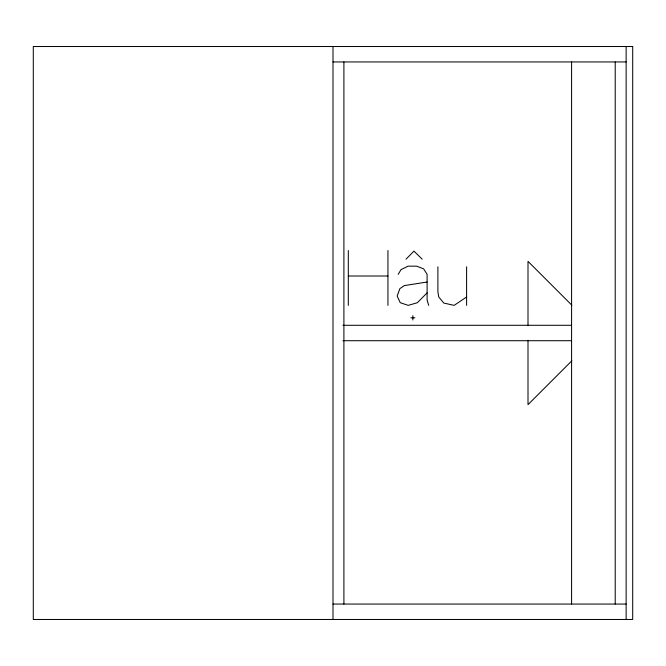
<?xml version="1.0" encoding="UTF-8"?>
<svg xmlns="http://www.w3.org/2000/svg" width="666" height="666" viewBox="0 0 666 666"><rect width="100%" height="100%" fill="white"/><g stroke="black" fill="none" stroke-linecap="round" stroke-linejoin="round"><path stroke-width="1" d="M398.201 274.325L401.065 269.588L408.075 266.167L416.641 266.167L423.651 268.864L427.106 274.325L427.106 300.008L428.688 305.336M406.027 259.182L413.936 251.107L422.177 259.182M427.106 292.84L417.399 302.697L408.233 305.369L400.258 302.697L397.161 296.054L399.866 288.653L404.32 285.589L427.106 282.026M571.869 360.781L528.005 404.637L528.005 340.268M466.6 296.986L454.154 305.369L443.764 303.047L438.752 296.986L437.903 291.983L437.903 266.808M333 61.946L626.132 61.946M348.31 276.015L387.945 276.015M410.822 317.815L414.901 317.815M342.923 325.291L571.561 325.291M342.923 340.709L571.561 340.709M333 604.054L626.132 604.054M571.869 305.219L528.005 261.363L528.005 325.732M626.132 46.52L626.132 619.48M615.217 61.946L615.217 604.054M571.586 61.946L571.586 604.054M466.6 266.808L466.6 305.369M412.87 315.659L412.87 319.971M387.945 250.483L387.945 305.369M348.31 250.483L348.31 305.369M343.906 61.946L343.906 604.054M333 46.52L333 619.48M632.7 46.52L33.3 46.52L33.3 619.48L632.7 619.48L632.7 46.52"/></g></svg>
